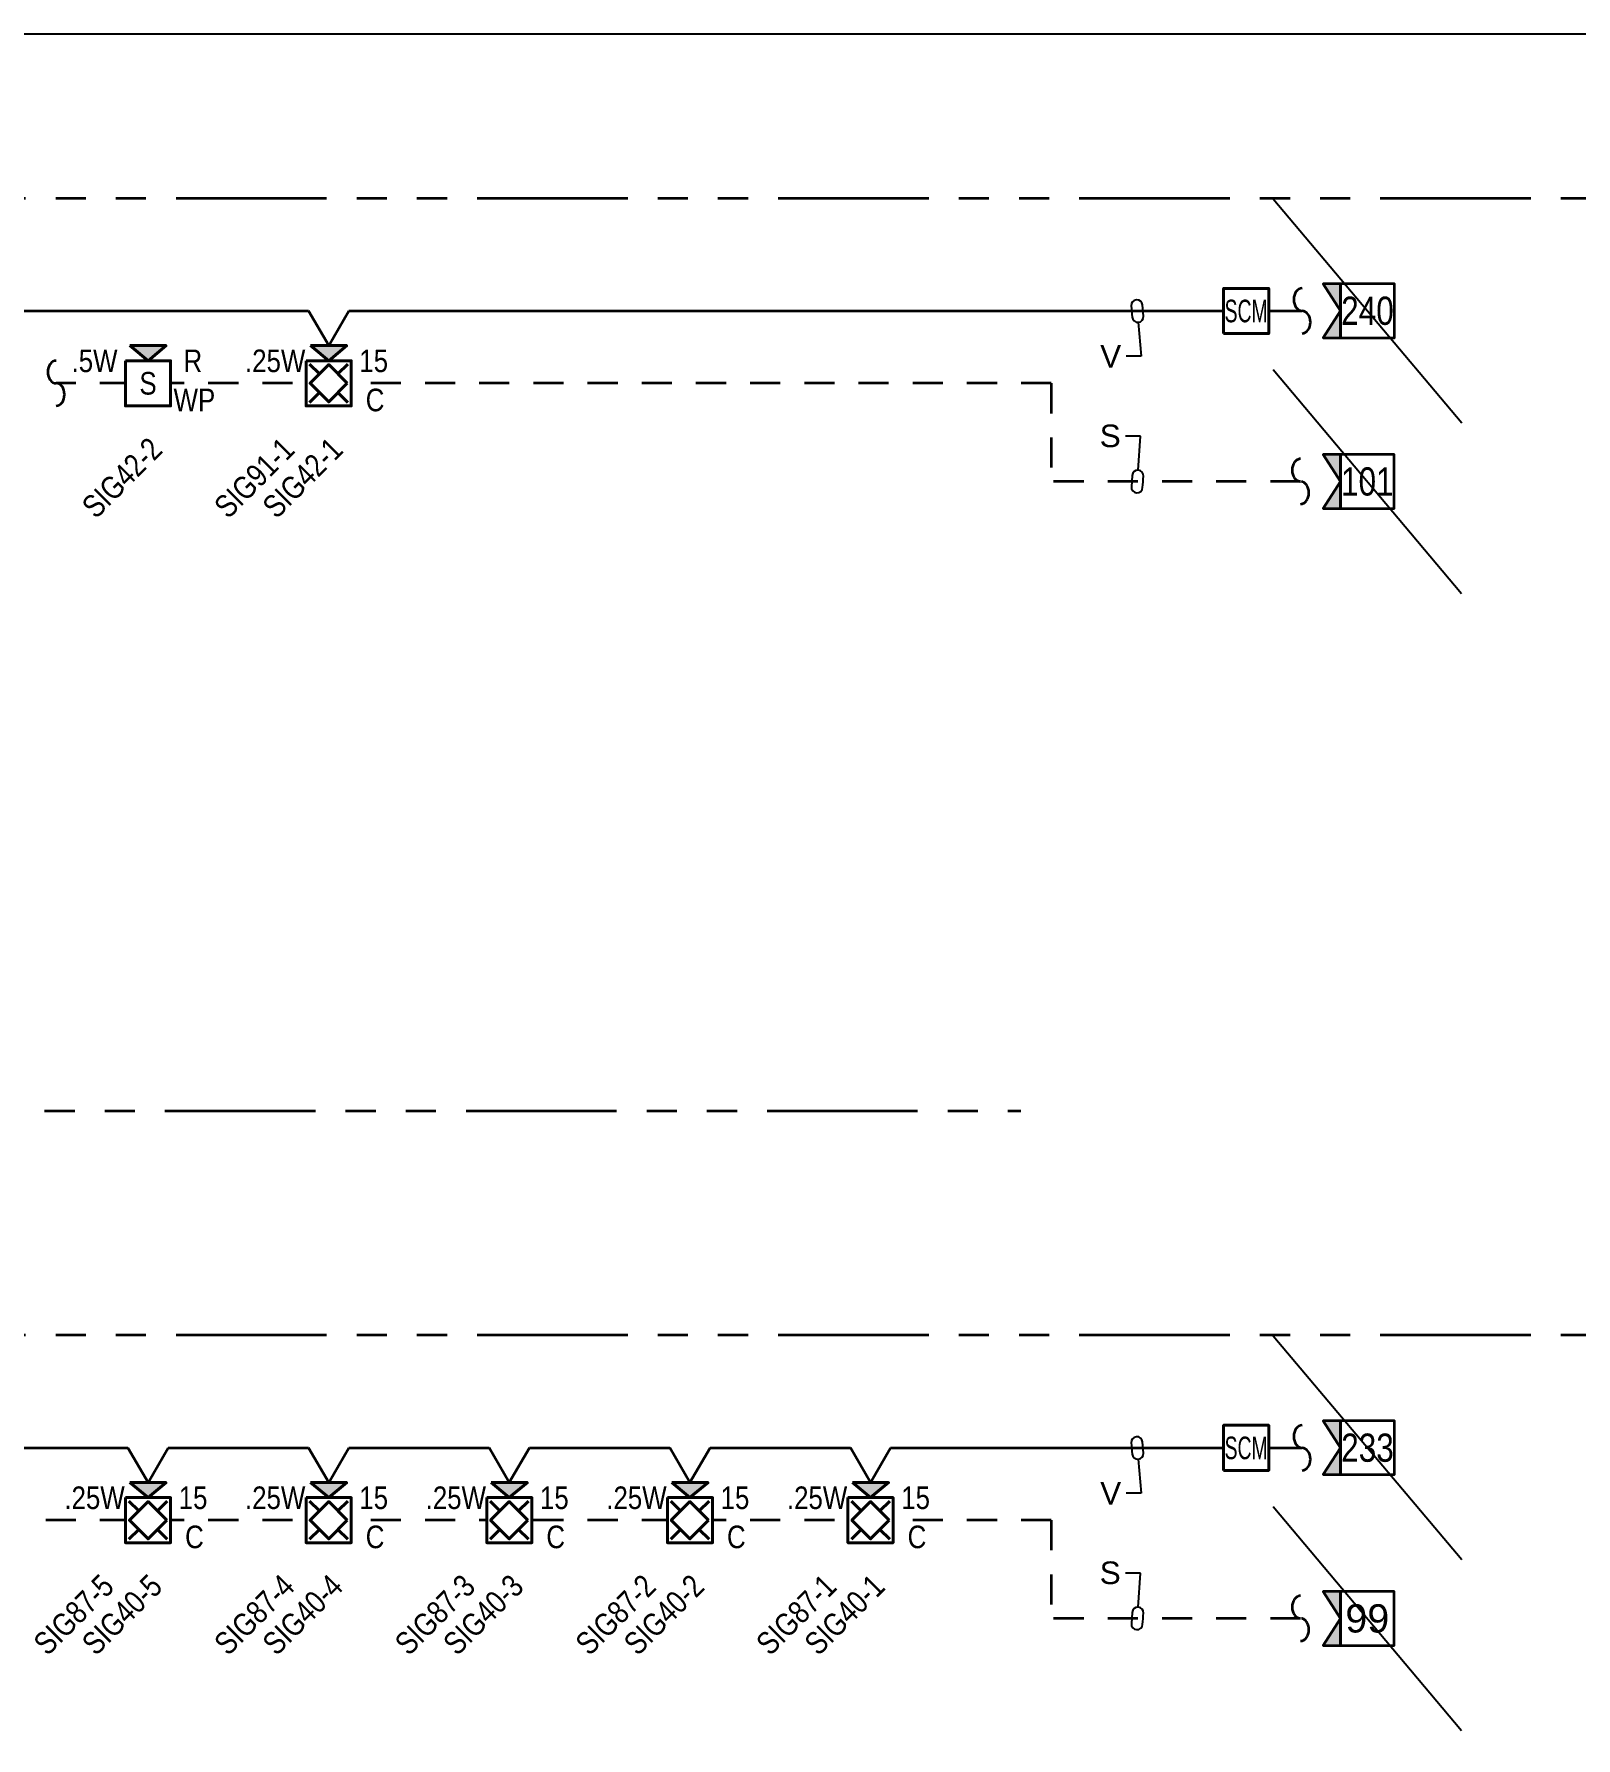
# Model space of a CAD drawing. Header units: inches. Extents: x 84 to 207, y -12 to 77.
# Drawn here: x 124.67 to 131.07, y 43.4 to 50.47 of the extents above; entities that cross this region are included whole.
import ezdxf
from ezdxf import colors
from ezdxf.entities.mleader import LeaderData, LeaderLine
from ezdxf.enums import TextEntityAlignment as Align
from ezdxf.math import Vec2, Vec3

# ---------------------------------------------------------------- set-up
doc = ezdxf.new("R2010")
doc.units = ezdxf.units.IN
doc.header["$MEASUREMENT"] = 0
doc.set_wipeout_variables(frame=1)
doc.linetypes.add('HIDDEN2', pattern=[0.1875, 0.125, -0.0625])
doc.linetypes.add('PHANTOM2', pattern=[1.25, 0.625, -0.125, 0.125, -0.125, 0.125, -0.125])
for name, color, linetype, lineweight in [('F-ALRM-DTCT', 23, 'Continuous', 40), ('F-ALRM-INDC', 83, 'Continuous', 40), ('F-ALRM-WIRE', 6, 'Continuous', 35), ('F-ALRM-WIRE-DTCT', 151, 'Continuous', 35), ('F-ALRM-WIRE-INDC', 3, 'Continuous', 35), ('F-ALRM-WIRE-SPKR', 221, 'HIDDEN2', 35), ('F-ANNO-DTCT', 151, 'Continuous', 25), ('F-ANNO-DTCT-ADDR', 143, 'Continuous', 25), ('F-ANNO-DTCT-DESC', 150, 'Continuous', 25), ('F-ANNO-DTCT-NOTE', 140, 'Continuous', 25), ('F-ANNO-INDC', 3, 'Continuous', 25), ('F-ANNO-INDC-ADDR', 91, 'Continuous', 25), ('F-ANNO-INDC-CAND', 120, 'Continuous', 25), ('F-ANNO-INDC-DESC', 111, 'Continuous', 25), ('F-ANNO-INDC-NOTE', 110, 'Continuous', 25), ('F-ANNO-KEYN', 7, 'Continuous', 25), ('F-ANNO-SPKR-ADDR', 210, 'Continuous', 25), ('F-ANNO-SPKR-WATT', 220, 'Continuous', 25), ('F-ANNO-WIPE', 7, 'Continuous', 0)]:
    doc.layers.add(name, color=color, linetype=linetype, lineweight=lineweight)
doc.styles.add('Annotative', font='arial.ttf')
doc.styles.add('Body', font='', dxfattribs={"height": 0.09375})
doc.styles.add('MtXpl_Arial_Narrow', font='arial.ttf')
doc.styles.get("Standard").update_dxf_attribs({"font": 'arial.ttf'})
doc.styles.get('Body').set_extended_font_data('Arial Narrow')

# ---------------------------------------------------------------- blocks, each defined once
blk = doc.blocks.new('*U22')
at = {"color": 0, "linetype": 'ByBlock', "lineweight": -2, "style": 'Body', "flags": 9}
blk.add_attdef('WIREDROP', text='', height=0.00938, dxfattribs=at).set_placement((0, -0.1449), align=Align.MIDDLE_CENTER)
at = {"layer": 'F-ANNO-INDC-ADDR', "style": 'Body', "flags": 8}
blk.add_attdef('NACTAG', text='', height=0.0938, rotation=45, dxfattribs=at).set_placement((-0.2007, -0.2176), align=Align.TOP_RIGHT)
at = {"layer": 'F-ANNO-INDC-DESC', "lineweight": 30, "flags": 51}
blk.add_attdef('DESCRIPTION', text='', height=0.0938, rotation=45, dxfattribs=at).set_placement((0.2007, -0.2176), align=Align.TOP_RIGHT)
at = {"layer": 'F-ANNO-INDC-NOTE', "lineweight": 30, "flags": 104}
blk.add_attdef('NOTES', text='', height=0.0938, dxfattribs=at).set_placement((-0.1927, -0.0693), align=Align.MIDDLE_RIGHT)
at = {"layer": 'F-ANNO-SPKR-ADDR', "style": 'Body', "flags": 8}
blk.add_attdef('SPEAKTAG', text='', height=0.0938, rotation=45, dxfattribs=at).set_placement((0, -0.2176), align=Align.TOP_RIGHT)
at = {"linetype": 'ByBlock', "ltscale": 0.5}
blk.add_wipeout([(-0.0938, 0.0937), (0.0937, 0.0937), (0.0937, -0.0938), (-0.0938, -0.0938)], dxfattribs=at).dxf.layer = 'F-ANNO-WIPE'
at = {"color": 0, "linetype": 'ByBlock', "lineweight": -2, "ltscale": 0.5}
for p, q in [((-0.0387, -0.0387), (-0.0793, -0.0793)), ((0.0793, -0.0793), (0.0387, -0.0387))]:
    blk.add_line(p, q, dxfattribs=at)
at = {"color": 0, "linetype": 'ByBlock', "lineweight": -2, "style": 'Body', "flags": 9}
blk.add_attdef('WIRE', (-0.0007, 0), '', height=0.00938, dxfattribs=at)
for tag, p in [('CONNFROM_SPEAK', (0, -0.1336)), ('CONNFROM_NAC', (0, -0.121)), ('ELEVATION', (0, -0.1084)), ('PID', (0, -0.0962))]:
    blk.add_attdef(tag, text='', height=0.00938, dxfattribs=at).set_placement(p, align=Align.MIDDLE_CENTER)
at = {"layer": 'F-ANNO-INDC', "style": 'Body', "flags": 8}
blk.add_attdef('CEIL', text='', height=0.0938, dxfattribs=at).set_placement((0.1927, -0.0693), align=Align.MIDDLE_CENTER)
at = {"layer": 'F-ANNO-INDC-CAND', "style": 'Body', "flags": 8}
blk.add_attdef('CD', text='', height=0.0938, dxfattribs=at).set_placement((0.1871, 0.0933), align=Align.MIDDLE_CENTER)
at = {"layer": 'F-ANNO-INDC-NOTE', "style": 'Body'}
blk.add_attdef('NOTE', text='', height=0.0938, dxfattribs=at).set_placement((-0.1927, -0.0693), align=Align.MIDDLE_CENTER)
at = {"linetype": 'ByBlock'}
blk.add_wipeout([(-0.075, 0.1562), (0, 0.0937), (0.075, 0.1562)], dxfattribs=at).dxf.layer = 'F-ANNO-WIPE'
h = blk.add_hatch(color=0)
h.dxf.hatch_style = 1
h.paths.add_polyline_path([(0.075, 0.1562), (-0.075, 0.1562), (0, 0.0937)])
at = {"color": 0, "linetype": 'ByBlock', "lineweight": -2, "ltscale": 0.5}
for p, q in [((-0.0387, 0.0387), (-0.0793, 0.0793)), ((0.0793, 0.0793), (0.0387, 0.0387))]:
    blk.add_line(p, q, dxfattribs=at)
at = {"color": 0, "linetype": 'ByBlock', "lineweight": -2}
blk.add_lwpolyline([(-0.075, 0.1562), (0, 0.0937), (0.075, 0.1562)], close=True, dxfattribs=at)
at = {"color": 0, "linetype": 'ByBlock', "lineweight": -2, "ltscale": 0.5}
for points in [[(-0.0938, 0.0937), (0.0937, 0.0937), (0.0937, -0.0938), (-0.0938, -0.0938)], [(0.0774, 0), (0, 0.0774), (-0.0774, 0), (0, -0.0774)]]:
    blk.add_lwpolyline(points, close=True, dxfattribs=at)
at = {"layer": 'F-ANNO-INDC', "style": 'Body', "flags": 8}
for tag, p in [('WG', (-0.1927, 0.229)), ('WP', (0.1927, 0.229))]:
    blk.add_attdef(tag, text='', height=0.0938, dxfattribs=at).set_placement(p, align=Align.MIDDLE_CENTER)
at = {"layer": 'F-ANNO-SPKR-WATT', "linetype": 'Continuous', "style": 'Body', "flags": 8}
blk.add_attdef('WATT', text='', height=0.0938, dxfattribs=at).set_placement((-0.2221, 0.0933), align=Align.MIDDLE_CENTER)
blk = doc.blocks.new('*U47')
at = {"color": 0, "linetype": 'ByBlock', "lineweight": -2, "style": 'Body', "flags": 9}
for tag, height, p in [('CONNFROM_SPEAK', 0.00937, (0, -0.0474)), ('WIREDROP', 0.00938, (0, -0.0587))]:
    blk.add_attdef(tag, text='', height=height, dxfattribs=at).set_placement(p, align=Align.MIDDLE_CENTER)
at = {"layer": 'F-ANNO-INDC-ADDR', "style": 'Body', "flags": 8}
blk.add_attdef('NACTAG', text='', height=0.0938, rotation=45, dxfattribs=at).set_placement((-0.2007, -0.1239), align=Align.TOP_RIGHT)
at = {"layer": 'F-ANNO-INDC-DESC', "lineweight": 30, "flags": 51}
blk.add_attdef('DESCRIPTION', text='', height=0.0938, rotation=45, dxfattribs=at).set_placement((0.2007, -0.1239), align=Align.TOP_RIGHT)
at = {"layer": 'F-ANNO-INDC-NOTE', "lineweight": 30, "flags": 104}
blk.add_attdef('NOTES', text='', height=0.0938, dxfattribs=at).set_placement((-0.1927, 0.0245), align=Align.MIDDLE_RIGHT)
at = {"layer": 'F-ANNO-SPKR-ADDR', "style": 'Body', "flags": 8}
blk.add_attdef('SPEAKTAG', text='', height=0.0938, rotation=45, dxfattribs=at).set_placement((0, -0.1239), align=Align.TOP_RIGHT)
at = {"linetype": 'ByBlock', "ltscale": 0.5}
blk.add_wipeout([(-0.0938, 0.1875), (0.0937, 0.1875), (0.0937, 0), (-0.0938, 0)], dxfattribs=at).dxf.layer = 'F-ANNO-WIPE'
at = {"color": 0, "linetype": 'ByBlock', "lineweight": 20, "style": 'Body'}
blk.add_text('S', height=0.0938, dxfattribs=at).set_placement((0, 0.0937), align=Align.MIDDLE_CENTER)
at = {"color": 0, "linetype": 'ByBlock', "lineweight": -2, "style": 'Body', "flags": 11}
for tag in ['WIRE', 'RISER']:
    blk.add_attdef(tag, (0, 0.0937), '', height=0.00937, dxfattribs=at)
at = {"color": 0, "linetype": 'ByBlock', "lineweight": -2, "style": 'Body', "flags": 9}
for tag, p in [('CONNFROM_NAC', (0, -0.0348)), ('ELEVATION', (0, -0.0222))]:
    blk.add_attdef(tag, text='', height=0.00937, dxfattribs=at).set_placement(p, align=Align.MIDDLE_CENTER)
at = {"style": 'Body', "flags": 9}
blk.add_attdef('PID', text='', height=0.00937, dxfattribs=at).set_placement((0, -0.01), align=Align.MIDDLE_CENTER)
at = {"layer": 'F-ANNO-INDC', "style": 'Body', "flags": 8}
blk.add_attdef('WP', text='', height=0.0938, dxfattribs=at).set_placement((0.1927, 0.0245), align=Align.MIDDLE_CENTER)
at = {"layer": 'F-ANNO-INDC-NOTE', "style": 'Body'}
blk.add_attdef('NOTE', text='', height=0.0938, dxfattribs=at).set_placement((-0.1927, 0.0245), align=Align.MIDDLE_CENTER)
at = {"linetype": 'ByBlock'}
blk.add_wipeout([(-0.075, 0.25), (0, 0.1875), (0.075, 0.25)], dxfattribs=at).dxf.layer = 'F-ANNO-WIPE'
h = blk.add_hatch(color=0)
h.dxf.hatch_style = 1
h.paths.add_polyline_path([(0.075, 0.25), (-0.075, 0.25), (0, 0.1875)])
at = {"color": 0, "linetype": 'ByBlock', "lineweight": -2}
blk.add_lwpolyline([(-0.075, 0.25), (0, 0.1875), (0.075, 0.25)], close=True, dxfattribs=at)
at = {"color": 0, "linetype": 'ByBlock', "lineweight": -2, "ltscale": 0.5}
blk.add_lwpolyline([(-0.0938, 0.1875), (0.0937, 0.1875), (0.0937, 0), (-0.0938, 0)], close=True, dxfattribs=at)
at = {"layer": 'F-ANNO-INDC', "style": 'Body', "flags": 8}
blk.add_attdef('WG', text='', height=0.0938, dxfattribs=at).set_placement((0.1861, 0.187), align=Align.MIDDLE_CENTER)
at = {"layer": 'F-ANNO-SPKR-WATT', "style": 'Body', "flags": 8}
blk.add_attdef('WATT', text='', height=0.0938, dxfattribs=at).set_placement((-0.2221, 0.187), align=Align.MIDDLE_CENTER)
blk = doc.blocks.new('*U120')
at = {"color": 0, "linetype": 'ByBlock', "lineweight": -2}
for points in [[(0, 0.1557), (-0.0833, 0.3)], [(0, 0.1557), (0.0833, 0.3)], [(0.0833, 0.3), (1.7917, 0.3)]]:
    blk.add_lwpolyline(points, dxfattribs=at)
blk = doc.blocks.new('TML-LEFT')
at = {"layer": 'F-ALRM-WIRE'}
h = blk.add_hatch(color=256, dxfattribs=at)
h.dxf.hatch_style = 1
h.paths.add_polyline_path([(0.0717, 0.1119), (0, 0.1119), (0.0717, 0), (0, -0.1119), (0.0717, -0.1119)])
for points in [[(0.0717, 0.1119), (0, 0.1119), (0.0717, 0), (0, -0.1119), (0.0717, -0.1119)], [(0.0717, -0.1119), (0.2956, -0.1119), (0.2956, 0.1119), (0.0717, 0.1119)]]:
    blk.add_lwpolyline(points, close=True, dxfattribs=at)
at = {"style": 'Annotative'}
blk.add_attdef('#', text='', height=0.1172, dxfattribs=at).set_placement((0.1837, 0), align=Align.MIDDLE_CENTER)
blk = doc.blocks.new('*U86')
at = {"color": 0}
for centre, major_axis in [((-0.046875, 0), (-0.046875, 0)), ((0.046875, 0), (0.046875, 0))]:
    blk.add_ellipse(centre, major_axis=major_axis, ratio=0.7409255, start_param=0, end_param=3.14159265, dxfattribs=at)
blk = doc.blocks.new('*U85')
at = {"color": 0}
for centre, major_axis in [((-0.046875, 0), (-0.046875, 0)), ((0.046875, 0), (0.046875, 0))]:
    blk.add_ellipse(centre, major_axis=major_axis, ratio=0.7409255, start_param=0, end_param=3.14159265, dxfattribs=at)
blk = doc.blocks.new('WireTagLoop')
at = {"color": 0, "linetype": 'ByBlock', "lineweight": -2}
blk.add_lwpolyline([(-0.5, 0.5, 0.999484), (-0.5, -0.5), (0.5, -0.5, 0.999484), (0.5, 0.5, 0.000258)], format="xyb", close=True, dxfattribs=at)
blk = doc.blocks.new('*U70')
at = {"color": 0, "linetype": 'ByBlock', "lineweight": -2, "style": 'Body', "flags": 9}
for tag, p in [('WIREDROP', (-0.0369, -0.0787)), ('POINTTYPE', (-0.0369, -0.0525)), ('ELEVATION', (-0.0369, -0.0669))]:
    blk.add_attdef(tag, p, '', height=0.00937, dxfattribs=at)
at = {"layer": 'F-ANNO-DTCT-ADDR', "style": 'Body', "flags": 8}
blk.add_attdef('ADDRESS', text='', height=0.0938, dxfattribs=at).set_placement((0, -0.1239), align=Align.TOP_RIGHT)
at = {"layer": 'F-ANNO-DTCT-DESC', "lineweight": 30, "flags": 104}
blk.add_attdef('DESCRIPTION', text='', height=0.0938, dxfattribs=at).set_placement((0.1491, -0.1239), align=Align.TOP_RIGHT)
at = {"layer": 'F-ANNO-DTCT-NOTE', "lineweight": 25, "flags": 104}
blk.add_attdef('NOTES', text='', height=0.0938, dxfattribs=at).set_placement((-0.1509, 0.1641), align=Align.TOP_RIGHT)
at = {"layer": 'F-ANNO-DTCT-NOTE', "lineweight": 25, "style": 'Body'}
blk.add_attdef('NOTE', text='', height=0.0938, dxfattribs=at).set_placement((-0.1509, 0.1641), align=Align.TOP_RIGHT)
at = {"linetype": 'ByBlock', "lineweight": -2, "ltscale": 0.5}
blk.add_wipeout([(-0.0938, 0), (0.0938, 0), (0.0938, 0.1875), (-0.0938, 0.1875)], dxfattribs=at).dxf.layer = 'F-ANNO-WIPE'
at = {"color": 0, "linetype": 'ByBlock', "lineweight": -2, "ltscale": 0.5}
blk.add_lwpolyline([(-0.0938, 0), (0.0938, 0), (0.0938, 0.1875), (-0.0938, 0.1875)], close=True, dxfattribs=at)
at = {"color": 0, "linetype": 'ByBlock', "lineweight": -2, "style": 'Body', "flags": 8}
blk.add_attdef('DEVICE_TYPE', text='', height=0.0938, dxfattribs=at).set_placement((0, 0.0938), align=Align.MIDDLE)
at = {"color": 0, "linetype": 'ByBlock', "lineweight": -2, "style": 'Body'}
for tag, p, flags in [('WIRE', (0, 0.0938), 11), ('RISER', (0, 0.0938), 11), ('DEVTYPE', (-0.0369, -0.0386), 9)]:
    blk.add_attdef(tag, p, '', height=0.00937, dxfattribs=dict(at, flags=flags))
at = {"layer": 'F-ANNO-DTCT', "lineweight": 25, "style": 'Body', "flags": 8}
blk.add_attdef('WP', text='', height=0.0938, dxfattribs=at).set_placement((0.1886, 0.1733), align=Align.MIDDLE)
blk.add_attdef('WG', text='', height=0.0938, dxfattribs=at).set_placement((-0.1873, 0.0485), align=Align.MIDDLE_CENTER)
blk = doc.blocks.new('*U64')
at = {"color": 0, "linetype": 'ByBlock', "lineweight": -2}
for points in [[(0, 0.1557), (-0.0833, 0.3)], [(0, 0.1557), (0.0833, 0.3)], [(0.0833, 0.3), (0.6667, 0.3)]]:
    blk.add_lwpolyline(points, dxfattribs=at)
blk = doc.blocks.new('*U126')
at = {"color": 0, "linetype": 'ByBlock', "lineweight": -2}
for points in [[(0, 0.1557), (-0.0833, 0.3)], [(0, 0.1557), (0.0833, 0.3)], [(0.0833, 0.3), (4.0417, 0.3)]]:
    blk.add_lwpolyline(points, dxfattribs=at)
blk = doc.blocks.new('*U73')
at = {"color": 0, "linetype": 'ByBlock', "lineweight": -2}
for points in [[(0, 0.1557), (-0.0833, 0.3)], [(0, 0.1557), (0.0833, 0.3)], [(0.0833, 0.3), (1.4167, 0.3)]]:
    blk.add_lwpolyline(points, dxfattribs=at)
blk = doc.blocks.new('*U82')
at = {"color": 0}
for centre, major_axis in [((-0.046875, 0), (-0.046875, 0)), ((0.046875, 0), (0.046875, 0))]:
    blk.add_ellipse(centre, major_axis=major_axis, ratio=0.7409255, start_param=0, end_param=3.14159265, dxfattribs=at)

msp = doc.modelspace()

# ---------------------------------------------------------------- linework, layer by layer
at = {"layer": 'Defpoints', "color": 1}
for p, q in [((129.8164, 49.0812), (130.5993, 48.1511)), ((129.8164, 44.3599), (130.5993, 43.4298))]:
    msp.add_line(p, q, dxfattribs=at)
at = {"layer": 'F-ALRM-WIRE-DTCT', "color": 251, "linetype": 'PHANTOM2', "true_color": 0x636466}
for p, q in [((119.0119, 49.7933), (147.5653, 49.7933)), ((100.2158, 46.0026), (128.7691, 46.0026)), ((119.0119, 45.072), (147.5653, 45.072))]:
    msp.add_line(p, q, dxfattribs=at)
at = {"layer": 'F-ALRM-WIRE-SPKR'}
for points in [[(128.8954, 49.0239), (124.7637, 49.0239)], [(128.8954, 49.0239), (128.8954, 48.6162)], [(129.9305, 48.6162), (128.8954, 48.6162)], [(128.8954, 44.3026), (119.6141, 44.3026)], [(128.8954, 44.3026), (128.8954, 43.8949)], [(129.9305, 43.8949), (128.8954, 43.8949)]]:
    msp.add_lwpolyline(points, dxfattribs=at)

# ---------------------------------------------------------------- block references
at = {"layer": 'F-ALRM-WIRE', "rotation": 90}
msp.add_blockref('*U82', (124.7637, 49.0239), dxfattribs=at)
at = {"layer": 'F-ALRM-WIRE-INDC', "rotation": 90}
for p in [(129.937, 49.3245), (129.937, 44.6032)]:
    msp.add_blockref('*U85', p, dxfattribs=at)
at = {"layer": 'F-ALRM-WIRE-SPKR', "rotation": 90}
for p in [(129.9305, 48.6162), (129.9305, 43.8949)]:
    msp.add_blockref('*U86', p, dxfattribs=at)
at = {"layer": 'F-ANNO-KEYN'}
ref = msp.add_blockref('TML-LEFT', (130.025, 49.3251), dxfattribs=at)
ref.add_attrib('#', '240', dxfattribs={"layer": '0', "height": 0.1172, "style": 'Annotative', "width": 0.8}).set_placement((130.2086, 49.3251), align=Align.MIDDLE_CENTER)
ref = msp.add_blockref('TML-LEFT', (130.0242, 48.6162), dxfattribs=at)
ref.add_attrib('#', '101', dxfattribs={"layer": '0', "height": 0.1172, "style": 'Annotative', "width": 0.8}).set_placement((130.2079, 48.6162), align=Align.MIDDLE_CENTER)
ref = msp.add_blockref('TML-LEFT', (130.025, 44.6038), dxfattribs=at)
ref.add_attrib('#', '233', dxfattribs={"layer": '0', "height": 0.1172, "style": 'Annotative', "width": 0.8}).set_placement((130.2086, 44.6038), align=Align.MIDDLE_CENTER)
msp.add_blockref('TML-LEFT', (130.0242, 43.8949), dxfattribs=at).add_auto_attribs({'#': '99'})

# ---------------------------------------------------------------- leaders
at = {"layer": 'F-ALRM-WIRE-INDC'}
ml = msp.add_multileader_mtext('Standard', dxfattribs=at)
ml.set_content('V', color=256, style='MtXpl_Arial_Narrow')
ml.set_leader_properties(color=256, linetype='Continuous')
ml.set_arrow_properties(name='WireTagLoop')
ml.build(insert=Vec2(0, 0))
ml.multileader.update_dxf_attribs({"text_left_attachment_type": 2, "text_right_attachment_type": 2, "text_bottom_attachment_type": 2, "dogleg_length": 0.0625, "arrow_head_size": 0.0469})
ctx = ml.context
ctx.base_point, ctx.char_height, ctx.arrow_head_size, ctx.landing_gap_size, ctx.plane_origin = Vec3(129.0803, 49.1361), 0.0938, 0.0469, 0.02, Vec3(87.1377, 59.2517)
ctx.left_attachment, ctx.right_attachment, ctx.top_attachment, ctx.text_align_type = 2, 2, 2, 2
notes = []
notes.append((ctx, [(0, (1, 1, 0), (129.2686, 49.1361), (-1, 0), 0.0625, [(0, [(129.2532, 49.3239)], 0, [])])]))
ctx.mtext.insert, ctx.mtext.alignment, ctx.mtext.flow_direction = Vec3(129.1861, 49.183), 3, 5
ml = msp.add_multileader_mtext('Standard', dxfattribs=at)
ml.set_content('V', color=256, style='MtXpl_Arial_Narrow')
ml.set_leader_properties(color=256, linetype='Continuous')
ml.set_arrow_properties(name='WireTagLoop')
ml.build(insert=Vec2(0, 0))
ml.multileader.update_dxf_attribs({"text_left_attachment_type": 2, "text_right_attachment_type": 2, "text_bottom_attachment_type": 2, "dogleg_length": 0.0625, "arrow_head_size": 0.0469})
ctx = ml.context
ctx.base_point, ctx.char_height, ctx.arrow_head_size, ctx.landing_gap_size, ctx.plane_origin = Vec3(129.0803, 44.4148), 0.0938, 0.0469, 0.02, Vec3(87.1377, 54.5304)
ctx.left_attachment, ctx.right_attachment, ctx.top_attachment, ctx.text_align_type = 2, 2, 2, 2
notes.append((ctx, [(0, (1, 1, 0), (129.2686, 44.4148), (-1, 0), 0.0625, [(0, [(129.2532, 44.6026)], 0, [])])]))
ctx.mtext.insert, ctx.mtext.alignment, ctx.mtext.flow_direction = Vec3(129.1861, 44.4616), 3, 5
at = {"layer": 'F-ALRM-WIRE-SPKR'}
ml = msp.add_multileader_mtext('Standard', dxfattribs=at)
ml.set_content('S', color=256, style='MtXpl_Arial_Narrow')
ml.set_leader_properties(color=256, linetype='Continuous')
ml.set_arrow_properties(name='WireTagLoop')
ml.build(insert=Vec2(0, 0))
ml.multileader.update_dxf_attribs({"text_left_attachment_type": 2, "text_right_attachment_type": 2, "text_bottom_attachment_type": 2, "dogleg_length": 0.0625, "arrow_head_size": 0.0469})
ctx = ml.context
ctx.base_point, ctx.char_height, ctx.arrow_head_size, ctx.landing_gap_size, ctx.plane_origin = Vec3(129.0895, 48.8041), 0.0938, 0.0469, 0.02, Vec3(87.1377, 69.7565)
ctx.left_attachment, ctx.right_attachment, ctx.top_attachment, ctx.text_align_type = 2, 2, 2, 2
notes.append((ctx, [(0, (1, 1, 0), (129.2666, 48.8041), (-1, 0), 0.0625, [(0, [(129.2532, 48.6162)], 0, [])])]))
ctx.mtext.insert, ctx.mtext.alignment, ctx.mtext.flow_direction = Vec3(129.1841, 48.8525), 3, 5
ml = msp.add_multileader_mtext('Standard', dxfattribs=at)
ml.set_content('S', color=256, style='MtXpl_Arial_Narrow')
ml.set_leader_properties(color=256, linetype='Continuous')
ml.set_arrow_properties(name='WireTagLoop')
ml.build(insert=Vec2(0, 0))
ml.multileader.update_dxf_attribs({"text_left_attachment_type": 2, "text_right_attachment_type": 2, "text_bottom_attachment_type": 2, "dogleg_length": 0.0625, "arrow_head_size": 0.0469})
ctx = ml.context
ctx.base_point, ctx.char_height, ctx.arrow_head_size, ctx.landing_gap_size, ctx.plane_origin = Vec3(129.0895, 44.0827), 0.0938, 0.0469, 0.02, Vec3(87.1377, 65.0352)
ctx.left_attachment, ctx.right_attachment, ctx.top_attachment, ctx.text_align_type = 2, 2, 2, 2
notes.append((ctx, [(0, (1, 1, 0), (129.2666, 44.0827), (-1, 0), 0.0625, [(0, [(129.2532, 43.8949)], 0, [])])]))
ctx.mtext.insert, ctx.mtext.alignment, ctx.mtext.flow_direction = Vec3(129.1841, 44.1312), 3, 5
for ctx, leaders in notes:
    for number, flags, end, landing, length, lines in leaders:
        leader = LeaderData()
        leader.index, (leader.has_last_leader_line, leader.has_dogleg_vector, leader.attachment_direction) = number, flags
        leader.last_leader_point, leader.dogleg_vector, leader.dogleg_length = Vec3(end), Vec3(landing), length
        for number, points, colour, breaks in lines:
            line = LeaderLine()
            line.index, line.vertices, line.color, line.breaks = number, Vec3.list(points), colors.encode_raw_color(colour), breaks
            leader.lines.append(line)
        ctx.leaders.append(leader)

# ---------------------------------------------------------------- next in the draw order: block references
at = {"layer": 'F-ALRM-INDC'}
ref = msp.add_blockref('*U22', (125.8954, 49.0239), dxfattribs=at)
ref.add_attrib('CEIL', 'C', dxfattribs={"layer": 'F-ANNO-INDC', "height": 0.0938, "style": 'Body'}).set_placement((126.088, 48.9546), align=Align.MIDDLE_CENTER)
ref.add_attrib('NACTAG', 'SIG91-1', dxfattribs={"layer": 'F-ANNO-INDC-ADDR', "height": 0.09375, "rotation": 45, "style": 'Body'}).set_placement((125.6947, 48.8063), align=Align.TOP_RIGHT)
ref.add_attrib('CD', '15', dxfattribs={"layer": 'F-ANNO-INDC-CAND', "height": 0.09375, "style": 'Body'}).set_placement((126.0824, 49.1172), align=Align.MIDDLE_CENTER)
ref.add_attrib('SPEAKTAG', 'SIG42-1', dxfattribs={"layer": 'F-ANNO-SPKR-ADDR', "height": 0.09375, "rotation": 45, "style": 'Body'}).set_placement((125.8954, 48.8063), align=Align.TOP_RIGHT)
ref.add_attrib('WATT', '.25W', dxfattribs={"layer": 'F-ANNO-SPKR-WATT', "linetype": 'Continuous', "height": 0.09375, "style": 'Body'}).set_placement((125.6733, 49.1172), align=Align.MIDDLE_CENTER)
ref = msp.add_blockref('*U22', (125.1454, 44.3026), dxfattribs=at)
ref.add_attrib('CEIL', 'C', dxfattribs={"layer": 'F-ANNO-INDC', "height": 0.0938, "style": 'Body'}).set_placement((125.338, 44.2333), align=Align.MIDDLE_CENTER)
ref.add_attrib('NACTAG', 'SIG87-5', dxfattribs={"layer": 'F-ANNO-INDC-ADDR', "height": 0.09375, "rotation": 45, "style": 'Body'}).set_placement((124.9447, 44.085), align=Align.TOP_RIGHT)
ref.add_attrib('CD', '15', dxfattribs={"layer": 'F-ANNO-INDC-CAND', "height": 0.09375, "style": 'Body'}).set_placement((125.3324, 44.3959), align=Align.MIDDLE_CENTER)
ref.add_attrib('SPEAKTAG', 'SIG40-5', dxfattribs={"layer": 'F-ANNO-SPKR-ADDR', "height": 0.09375, "rotation": 45, "style": 'Body'}).set_placement((125.1454, 44.085), align=Align.TOP_RIGHT)
ref.add_attrib('WATT', '.25W', dxfattribs={"layer": 'F-ANNO-SPKR-WATT', "linetype": 'Continuous', "height": 0.09375, "style": 'Body'}).set_placement((124.9233, 44.3959), align=Align.MIDDLE_CENTER)
ref = msp.add_blockref('*U22', (125.8954, 44.3026), dxfattribs=at)
ref.add_attrib('CEIL', 'C', dxfattribs={"layer": 'F-ANNO-INDC', "height": 0.0938, "style": 'Body'}).set_placement((126.088, 44.2333), align=Align.MIDDLE_CENTER)
ref.add_attrib('NACTAG', 'SIG87-4', dxfattribs={"layer": 'F-ANNO-INDC-ADDR', "height": 0.09375, "rotation": 45, "style": 'Body'}).set_placement((125.6947, 44.085), align=Align.TOP_RIGHT)
ref.add_attrib('CD', '15', dxfattribs={"layer": 'F-ANNO-INDC-CAND', "height": 0.09375, "style": 'Body'}).set_placement((126.0824, 44.3959), align=Align.MIDDLE_CENTER)
ref.add_attrib('SPEAKTAG', 'SIG40-4', dxfattribs={"layer": 'F-ANNO-SPKR-ADDR', "height": 0.09375, "rotation": 45, "style": 'Body'}).set_placement((125.8954, 44.085), align=Align.TOP_RIGHT)
ref.add_attrib('WATT', '.25W', dxfattribs={"layer": 'F-ANNO-SPKR-WATT', "linetype": 'Continuous', "height": 0.09375, "style": 'Body'}).set_placement((125.6733, 44.3959), align=Align.MIDDLE_CENTER)
ref = msp.add_blockref('*U22', (126.6454, 44.3026), dxfattribs=at)
ref.add_attrib('CEIL', 'C', dxfattribs={"layer": 'F-ANNO-INDC', "height": 0.0938, "style": 'Body'}).set_placement((126.838, 44.2333), align=Align.MIDDLE_CENTER)
ref.add_attrib('NACTAG', 'SIG87-3', dxfattribs={"layer": 'F-ANNO-INDC-ADDR', "height": 0.09375, "rotation": 45, "style": 'Body'}).set_placement((126.4447, 44.085), align=Align.TOP_RIGHT)
ref.add_attrib('CD', '15', dxfattribs={"layer": 'F-ANNO-INDC-CAND', "height": 0.09375, "style": 'Body'}).set_placement((126.8324, 44.3959), align=Align.MIDDLE_CENTER)
ref.add_attrib('SPEAKTAG', 'SIG40-3', dxfattribs={"layer": 'F-ANNO-SPKR-ADDR', "height": 0.09375, "rotation": 45, "style": 'Body'}).set_placement((126.6454, 44.085), align=Align.TOP_RIGHT)
ref.add_attrib('WATT', '.25W', dxfattribs={"layer": 'F-ANNO-SPKR-WATT', "linetype": 'Continuous', "height": 0.09375, "style": 'Body'}).set_placement((126.4233, 44.3959), align=Align.MIDDLE_CENTER)
ref = msp.add_blockref('*U22', (127.3954, 44.3026), dxfattribs=at)
ref.add_attrib('CEIL', 'C', dxfattribs={"layer": 'F-ANNO-INDC', "height": 0.0938, "style": 'Body'}).set_placement((127.588, 44.2333), align=Align.MIDDLE_CENTER)
ref.add_attrib('NACTAG', 'SIG87-2', dxfattribs={"layer": 'F-ANNO-INDC-ADDR', "height": 0.09375, "rotation": 45, "style": 'Body'}).set_placement((127.1947, 44.085), align=Align.TOP_RIGHT)
ref.add_attrib('CD', '15', dxfattribs={"layer": 'F-ANNO-INDC-CAND', "height": 0.09375, "style": 'Body'}).set_placement((127.5824, 44.3959), align=Align.MIDDLE_CENTER)
ref.add_attrib('SPEAKTAG', 'SIG40-2', dxfattribs={"layer": 'F-ANNO-SPKR-ADDR', "height": 0.09375, "rotation": 45, "style": 'Body'}).set_placement((127.3954, 44.085), align=Align.TOP_RIGHT)
ref.add_attrib('WATT', '.25W', dxfattribs={"layer": 'F-ANNO-SPKR-WATT', "linetype": 'Continuous', "height": 0.09375, "style": 'Body'}).set_placement((127.1733, 44.3959), align=Align.MIDDLE_CENTER)
ref = msp.add_blockref('*U22', (128.1454, 44.3026), dxfattribs=at)
ref.add_attrib('CEIL', 'C', dxfattribs={"layer": 'F-ANNO-INDC', "height": 0.0938, "style": 'Body'}).set_placement((128.338, 44.2333), align=Align.MIDDLE_CENTER)
ref.add_attrib('NACTAG', 'SIG87-1', dxfattribs={"layer": 'F-ANNO-INDC-ADDR', "height": 0.09375, "rotation": 45, "style": 'Body'}).set_placement((127.9447, 44.085), align=Align.TOP_RIGHT)
ref.add_attrib('CD', '15', dxfattribs={"layer": 'F-ANNO-INDC-CAND', "height": 0.09375, "style": 'Body'}).set_placement((128.3324, 44.3959), align=Align.MIDDLE_CENTER)
ref.add_attrib('SPEAKTAG', 'SIG40-1', dxfattribs={"layer": 'F-ANNO-SPKR-ADDR', "height": 0.09375, "rotation": 45, "style": 'Body'}).set_placement((128.1454, 44.085), align=Align.TOP_RIGHT)
ref.add_attrib('WATT', '.25W', dxfattribs={"layer": 'F-ANNO-SPKR-WATT', "linetype": 'Continuous', "height": 0.09375, "style": 'Body'}).set_placement((127.9233, 44.3959), align=Align.MIDDLE_CENTER)

# ---------------------------------------------------------------- next in the draw order: block references
ref = msp.add_blockref('*U47', (125.1454, 48.9302), dxfattribs=at)
ref.add_attrib('WG', 'R', dxfattribs={"layer": 'F-ANNO-INDC', "height": 0.0938, "style": 'Body'}).set_placement((125.3315, 49.1172), align=Align.MIDDLE_CENTER)
ref.add_attrib('WP', 'WP', dxfattribs={"layer": 'F-ANNO-INDC', "height": 0.09375, "style": 'Body'}).set_placement((125.338, 48.9546), align=Align.MIDDLE_CENTER)
ref.add_attrib('SPEAKTAG', 'SIG42-2', dxfattribs={"layer": 'F-ANNO-SPKR-ADDR', "height": 0.09375, "rotation": 45, "style": 'Body'}).set_placement((125.1454, 48.8063), align=Align.TOP_RIGHT)
ref.add_attrib('WATT', '.5W', dxfattribs={"layer": 'F-ANNO-SPKR-WATT', "height": 0.09375, "style": 'Body'}).set_placement((124.9233, 49.1172), align=Align.MIDDLE_CENTER)
at = {"layer": 'F-ALRM-WIRE-INDC'}
for name, p in [('*U126', (125.8954, 49.0245)), ('*U64', (124.3954, 44.3032)), ('*U64', (125.1454, 44.3032)), ('*U64', (125.8954, 44.3032)), ('*U64', (126.6454, 44.3032)), ('*U64', (127.3954, 44.3032)), ('*U120', (128.1454, 44.3032))]:
    msp.add_blockref(name, p, dxfattribs=at)

# ---------------------------------------------------------------- next in the draw order: block references
at = {"layer": 'F-ALRM-DTCT'}
ref = msp.add_blockref('*U70', (129.7047, 49.2304), dxfattribs=at)
ref.add_attrib('DEVICE_TYPE', 'SCM', dxfattribs={"layer": '0', "color": 0, "linetype": 'ByBlock', "lineweight": -2, "height": 0.09375, "style": 'Body', "width": 0.75}).set_placement((129.7047, 49.3242), align=Align.MIDDLE)
ref = msp.add_blockref('*U70', (129.7047, 44.5091), dxfattribs=at)
ref.add_attrib('DEVICE_TYPE', 'SCM', dxfattribs={"layer": '0', "color": 0, "linetype": 'ByBlock', "lineweight": -2, "height": 0.09375, "style": 'Body', "width": 0.75}).set_placement((129.7047, 44.6029), align=Align.MIDDLE)
at = {"layer": 'F-ALRM-WIRE-INDC'}
msp.add_blockref('*U73', (124.3954, 49.0245), dxfattribs=at)

# ---------------------------------------------------------------- next in the draw order: linework, layer by layer
at = {"layer": 'Defpoints', "color": 1}
for p, q in [((129.8172, 49.7902), (130.6, 48.8601)), ((129.8172, 45.0689), (130.6, 44.1388))]:
    msp.add_line(p, q, dxfattribs=at)
at = {"layer": 'Defpoints', "color": 3}
msp.add_lwpolyline([(118.5083, 23.2331), (154.2067, 23.2331), (154.2067, 50.474), (118.5083, 50.474)], close=True, dxfattribs=at)

doc.saveas('drawing.dxf')
